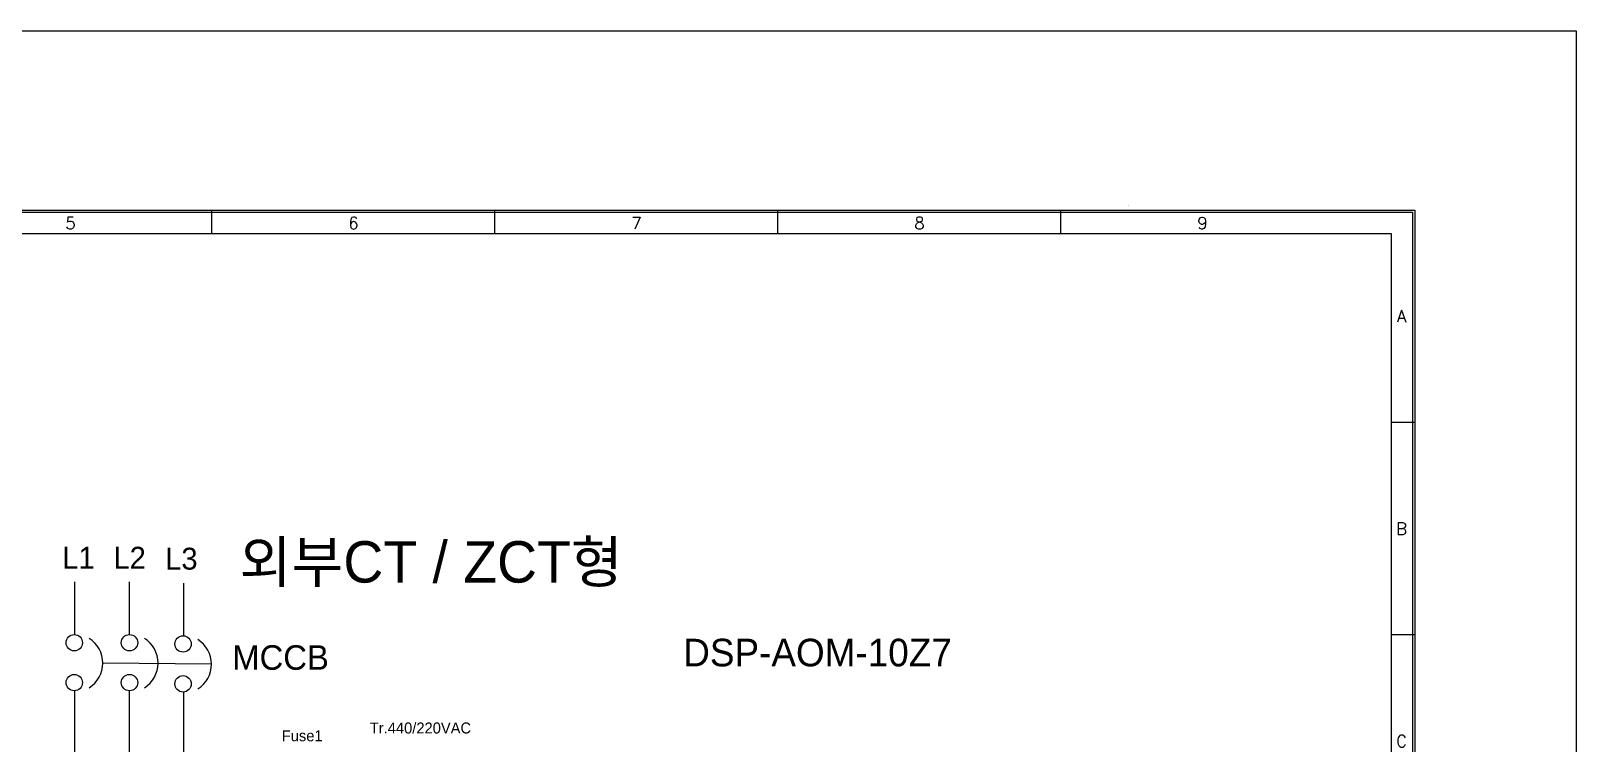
# Model space of a CAD drawing. Header units: millimetres. Extents: x 32 to 871, y 30 to 611.
# Drawn here: x 655.2 to 871.4, y 511.2 to 610.7 of the extents above; entities that cross this region are included whole.
import ezdxf
from ezdxf.enums import TextEntityAlignment as Align

# ---------------------------------------------------------------- set-up
doc = ezdxf.new("R2010")
doc.units = ezdxf.units.MM
for name, color, linetype in [('20', 2, 'Continuous'), ('30', 3, 'Continuous'), ('70', 7, 'Continuous'), ('ASHADE', 7, 'Continuous')]:
    doc.layers.add(name, color=color, linetype=linetype)
doc.styles.add('ghs', font='NGULIM.TTF')
doc.styles.add('SIMPLEX', font='SIMPLEX')

msp = doc.modelspace()

# ---------------------------------------------------------------- linework, layer by layer
msp.add_lwpolyline([(31.509, 610.73), (871.425, 610.73), (871.425, 29.692), (31.509, 29.692)], close=True)
at = {"layer": '20', "color": 7}
for p, q in [((475.903, 582.427), (845.569, 582.427)), ((845.569, 582.427), (845.569, 346.114))]:
    msp.add_line(p, q, dxfattribs=at)
at = {"layer": '30', "color": 7}
for p, q in [((680.536, 582.427), (680.536, 585.694)), ((720.136, 582.427), (720.136, 585.694)), ((759.736, 582.427), (759.736, 585.694)), ((799.336, 582.427), (799.336, 585.694)), ((848.836, 555.994), (845.569, 555.994)), ((848.836, 526.294), (845.569, 526.294))]:
    msp.add_line(p, q, dxfattribs=at)
at = {"layer": '70', "color": 7}
for points in [[(848.836, 318.394), (472.636, 318.394), (472.636, 585.694), (848.836, 585.694)], [(848.539, 318.691), (472.933, 318.691), (472.933, 585.397), (848.539, 585.397)]]:
    msp.add_lwpolyline(points, close=True, dxfattribs=at)
msp.add_solid([(808.7, 586.3), (808.759, 586.3), (808.73, 586.478)], dxfattribs=at)
at = {"layer": 'ASHADE', "ltscale": 2}
for p, q in [((661.296, 533.701), (661.296, 526.341)), ((668.928, 533.701), (668.928, 526.34)), ((676.552, 533.531), (676.552, 526.17)), ((680.476, 522.186), (665.249, 522.356)), ((661.296, 518.479), (661.296, 479.264)), ((668.928, 518.48), (668.928, 479.254)), ((676.552, 518.31), (676.552, 479.264))]:
    msp.add_line(p, q, dxfattribs=at)
for centre in [(661.259, 525.198), (668.993, 525.198), (676.486, 525.028), (661.259, 519.622), (668.993, 519.622), (676.486, 519.452)]:
    msp.add_circle(centre, 1.144, dxfattribs=at)
for centre in [(661.173, 522.356), (668.908, 522.356), (676.401, 522.186)]:
    msp.add_arc(centre, 4.075, 302.22193, 57.77807, dxfattribs=at)

# ---------------------------------------------------------------- texts
at = {"layer": '30', "color": 7, "style": 'SIMPLEX'}
for s, p in [('5', (660.736, 583.866)), ('6', (700.336, 583.866)), ('7', (739.936, 583.866)), ('8', (779.536, 583.866)), ('9', (819.136, 583.866)), ('A', (847.004, 570.844)), ('B', (847.004, 541.144)), ('C', (847.004, 511.444))]:
    msp.add_text(s, height=1.683, dxfattribs=at).set_placement(p, align=Align.MIDDLE)
at = {"layer": 'ASHADE', "ltscale": 2, "style": 'ghs'}
for s, height, p in [('L1', 3.0512, (659.577, 535.558)), ('L2', 3.0512, (666.746, 535.558)), ('L3', 3.0512, (673.98, 535.422)), ('외부CT / ZCT형 ', 5.7915, (684.382, 533.603)), ('DSP-AOM-10Z7', 3.861, (746.48, 521.895)), ('MCCB', 3.4326, (683.375, 521.415)), ('Fuse1', 1.5378, (690.3, 511.419)), ('Tr.440/220VAC', 1.53783, (702.621, 512.507))]:
    msp.add_text(s, height=height, dxfattribs=at).set_placement(p)

doc.saveas('drawing.dxf')
